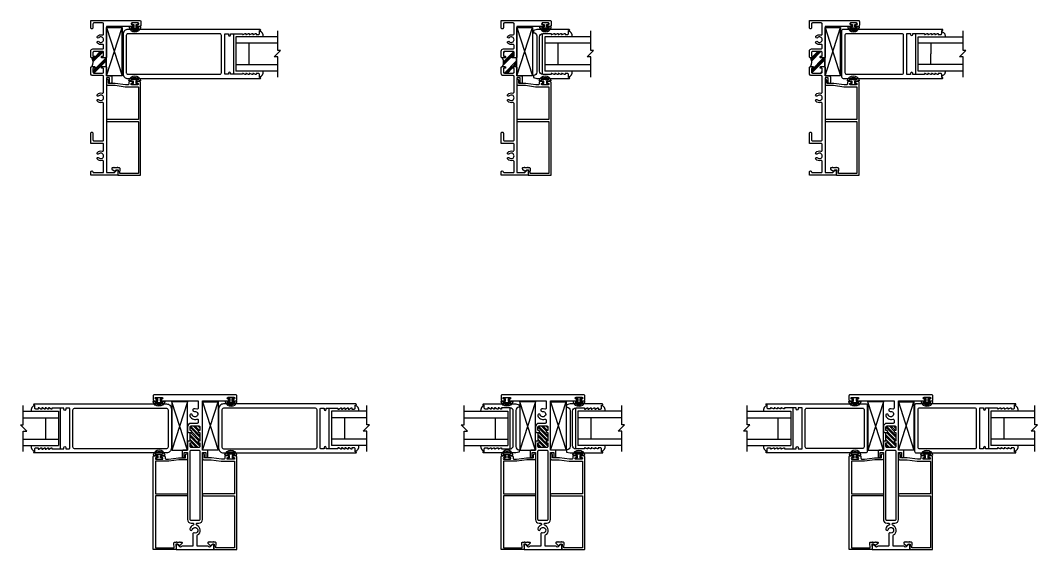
# Model space of a CAD drawing. Extents: x -8 to 56, y -99 to 66.
# Drawn here: x -7.72 to 21.85, y -17.83 to -2.45 of the extents above; entities that cross this region are included whole.
import ezdxf

# ---------------------------------------------------------------- set-up
doc = ezdxf.new("R2010")
doc.units = 0
doc.header["$MEASUREMENT"] = 0
doc.layers.get('0').update_dxf_attribs({"linetype": 'CONTINUOUS'})
for name, color, linetype in [('FRAME', 1, 'CONTINUOUS'), ('GEOMETRY', 1, 'CONTINUOUS'), ('GLASS', 7, 'CONTINUOUS'), ('GLASS-VINYL', 7, 'CONTINUOUS'), ('MISC.', 7, 'CONTINUOUS'), ('SASH', 5, 'CONTINUOUS'), ('TEXT', 7, 'CONTINUOUS'), ('VENT', 5, 'CONTINUOUS')]:
    doc.layers.add(name, color=color, linetype=linetype)

# ---------------------------------------------------------------- blocks, each defined once
blk = doc.blocks.new('3005 Std Lock Stile')
for points in [[(-2.609, 0.565), (-2.629, 0.565), (-2.689, 0.595), (-2.709, 0.595), (-2.709, 0.565), (-2.729, 0.565), (-2.789, 0.595), (-2.809, 0.595), (-2.809, 0.565), (-2.878, 0.565, -0.414214), (-2.909, 0.596), (-2.909, 0.681), (-2.929, 0.681, -0.999996), (-2.929, 0.713), (-2.909, 0.713), (-0.046, 0.713, -0.414214), (0, 0.667), (0, -0.667, -0.414214), (-0.046, -0.713), (-2.909, -0.713), (-2.929, -0.713, -0.999996), (-2.929, -0.681), (-2.909, -0.681), (-2.909, -0.596, -0.414214), (-2.878, -0.565), (-2.809, -0.565), (-2.809, -0.595), (-2.789, -0.595), (-2.729, -0.565), (-2.709, -0.565), (-2.709, -0.595), (-2.689, -0.595), (-2.629, -0.565), (-2.609, -0.565), (-2.609, -0.595), (-2.589, -0.595), (-2.529, -0.565), (-2.509, -0.565), (-2.509, -0.595), (-2.489, -0.595), (-2.429, -0.565), (-2.409, -0.565), (-2.409, -0.595), (-2.066, -0.595), (-2.066, -0.563, -1.000005), (-2.004, -0.563), (-2.004, -0.595), (-1.894, -0.595), (-1.894, 0.595), (-2.004, 0.595), (-2.004, 0.563, -0.999996), (-2.066, 0.563), (-2.066, 0.595), (-2.409, 0.595), (-2.409, 0.565), (-2.429, 0.565), (-2.489, 0.595), (-2.509, 0.595), (-2.509, 0.565), (-2.529, 0.565), (-2.589, 0.595), (-2.609, 0.595)], [(-0.14, 0.588, -0.414214), (-0.094, 0.542), (-0.094, -0.542, -0.414214), (-0.14, -0.588), (-1.754, -0.588, -0.414214), (-1.8, -0.542), (-1.8, 0.542, -0.414214), (-1.754, 0.588)]]:
    blk.add_lwpolyline(points, format="xyb", close=True)
blk = doc.blocks.new('3767 LEADSILE')
for points in [[(3.769, -0.597), (3.749, -0.597), (3.689, -0.565), (3.669, -0.565), (3.669, -0.597), (3.649, -0.597), (3.589, -0.565), (3.569, -0.565), (3.569, -0.597), (3.549, -0.597), (3.489, -0.565), (3.469, -0.565), (3.469, -0.588), (3.126, -0.588), (3.126, -0.556, 1), (3.064, -0.556), (3.064, -0.588), (2.969, -0.588, -0.414214), (2.954, -0.573), (2.954, 0.573, -0.414214), (2.969, 0.588), (3.064, 0.588), (3.064, 0.556, 1), (3.126, 0.556), (3.126, 0.588), (3.469, 0.588), (3.469, 0.565), (3.489, 0.565), (3.549, 0.597), (3.569, 0.597), (3.569, 0.565), (3.589, 0.565), (3.649, 0.597), (3.669, 0.597), (3.669, 0.565), (3.689, 0.565), (3.749, 0.597), (3.769, 0.597), (3.769, 0.565), (3.789, 0.565), (3.849, 0.597), (3.869, 0.597), (3.869, 0.565), (3.938, 0.565, 0.414214), (3.969, 0.596), (3.969, 0.681), (3.989, 0.681, 1), (3.989, 0.713), (0.14, 0.713, 0.414214), (0, 0.573), (0, -0.573, 0.414214), (0.14, -0.713), (3.989, -0.713, 1), (3.989, -0.681), (3.969, -0.681), (3.969, -0.596, 0.414214), (3.938, -0.565), (3.869, -0.565), (3.869, -0.597), (3.849, -0.597), (3.789, -0.565), (3.769, -0.565)], [(2.814, -0.588, 0.414214), (2.86, -0.542), (2.86, 0.542, 0.414214), (2.814, 0.588), (0.14, 0.588, 0.414214), (0.094, 0.542), (0.094, -0.542, 0.414214), (0.14, -0.588)]]:
    blk.add_lwpolyline(points, format="xyb", close=True)
blk = doc.blocks.new('3008 FIXED STILE')
blk.add_lwpolyline([(-1.038, 0.713), (-1.002, 0.713), (-0.1, 0.713), (0, 0.686), (0, 0.619), (-0.006, 0.619, 0.414214), (-0.1, 0.525), (-0.1, -0.525, 0.414214), (-0.006, -0.619), (0, -0.619), (0, -0.686), (-0.1, -0.713), (-1.038, -0.713, -0.999996), (-1.038, -0.681), (-1.018, -0.681), (-1.018, -0.596, -0.414214), (-0.987, -0.565), (-0.918, -0.565), (-0.918, -0.595), (-0.898, -0.595), (-0.838, -0.565), (-0.818, -0.565), (-0.818, -0.595), (-0.798, -0.595), (-0.738, -0.565), (-0.718, -0.565), (-0.718, -0.595), (-0.698, -0.595), (-0.638, -0.565), (-0.618, -0.565), (-0.618, -0.595), (-0.598, -0.595), (-0.538, -0.565), (-0.518, -0.565), (-0.518, -0.595), (-0.269, -0.595, 0.414214), (-0.175, -0.501), (-0.175, 0.501, 0.414214), (-0.269, 0.595), (-0.518, 0.595), (-0.518, 0.565), (-0.538, 0.565), (-0.598, 0.595), (-0.618, 0.595), (-0.618, 0.565), (-0.638, 0.565), (-0.698, 0.595), (-0.718, 0.595), (-0.718, 0.565), (-0.738, 0.565), (-0.798, 0.595), (-0.818, 0.595), (-0.818, 0.565), (-0.838, 0.565), (-0.898, 0.595), (-0.918, 0.595), (-0.918, 0.565), (-0.987, 0.565, -0.414214), (-1.018, 0.596), (-1.018, 0.681), (-1.038, 0.681, -0.999996), (-1.038, 0.713)], format="xyb")
blk = doc.blocks.new('25031')
at = {"layer": 'GEOMETRY', "color": 5}
for p, q in [((-0.035, 0.042), (-0.09, 0.042)), ((-0.09, 0.042), (-0.09, 0)), ((-0.09, 0), (0.09, 0)), ((-0.035, 0.112), (-0.035, 0.042)), ((0.035, 0.042), (0.035, 0.112)), ((0.09, 0.042), (0.035, 0.042)), ((0.09, 0), (0.09, 0.042))]:
    blk.add_line(p, q, dxfattribs=at)
for centre, radius, start, end in [((-0.16, 0.126), 0.01, 165.8685, 267.1063), ((0, 0.086), 0.175, 14.1622, 165.8685), ((0, 3.29), 3.179, 267.1063, 269.3654), ((0, 0.086), 0.135, 30.4808, 149.5259), ((0, 3.29), 3.139, 267.8759, 269.9963), ((0.005, 3.056), 2.904, 269.9005, 272.1922), ((0.005, 3.056), 2.944, 270.5829, 273.0223), ((0.16, 0.126), 0.01, 273.0223, 14.1622)]:
    blk.add_arc(centre, radius, start, end, dxfattribs=at)
blk = doc.blocks.new('3809 BLOCK FRAME')
h = blk.add_hatch()
h.set_pattern_fill('PLAST', color=256, angle=45, style=0)
h.set_pattern_definition([(45, (-4.25098, -6.643), (-0.176777, 0.176777), []), (45, (-4.27308, -6.6209), (-0.176777, 0.176777), []), (45, (-4.29517, -6.5988), (-0.176777, 0.176777), [])])
edge = h.paths.add_edge_path()
edge.add_arc((-0.937, 0.093), 0.031, 270, 360, ccw=False)
edge.add_line((-0.937, 0.062), (-1.033, 0.062))
edge.add_arc((-1.033, 0.072), 0.01, 180, 270, ccw=False)
edge.add_line((-1.043, 0.072), (-1.043, 0.103))
edge.add_arc((-1.068, 0.103), 0.025, 360, 450)
edge.add_arc((-1.068, 0.103), 0.025, 90, 180)
edge.add_line((-1.093, 0.103), (-1.093, 0.031))
edge.add_arc((-1.218, -0.221), 0.281, 63.5092, 116.4908)
edge.add_line((-1.344, 0.031), (-1.344, 0.103))
edge.add_arc((-1.369, 0.103), 0.025, 0, 90)
edge.add_arc((-1.369, 0.103), 0.025, 90, 180)
edge.add_line((-1.394, 0.103), (-1.394, 0.072))
edge.add_arc((-1.404, 0.072), 0.01, 270, 360, ccw=False)
edge.add_line((-1.404, 0.062), (-1.5, 0.062))
edge.add_arc((-1.5, 0.093), 0.031, 180, 270, ccw=False)
edge.add_line((-1.531, 0.093), (-1.531, 0.343))
edge.add_arc((-1.5, 0.343), 0.031, 90, 180, ccw=False)
edge.add_line((-1.5, 0.374), (-1.404, 0.374))
edge.add_arc((-1.404, 0.364), 0.01, 0, 90, ccw=False)
edge.add_line((-1.394, 0.364), (-1.394, 0.333))
edge.add_arc((-1.369, 0.333), 0.025, 180, 270)
edge.add_arc((-1.369, 0.333), 0.025, 270, 360)
edge.add_line((-1.344, 0.333), (-1.344, 0.439))
edge.add_line((-1.344, 0.439), (-1.093, 0.439))
edge.add_line((-1.093, 0.439), (-1.093, 0.333))
edge.add_arc((-1.068, 0.333), 0.025, 180, 270)
edge.add_arc((-1.068, 0.333), 0.025, 270, 360)
edge.add_line((-1.043, 0.333), (-1.043, 0.364))
edge.add_arc((-1.033, 0.364), 0.01, 90, 180, ccw=False)
edge.add_line((-1.033, 0.374), (-0.937, 0.374))
edge.add_arc((-0.937, 0.343), 0.031, 0, 90, ccw=False)
edge.add_line((-0.906, 0.343), (-0.906, 0.093))
blk.add_line((-1.093, 0.439), (-1.344, 0.439))
for points in [[(-1.093, 0.439), (-1.093, 0.333, 0.414214), (-1.068, 0.308, 0.414214), (-1.043, 0.333), (-1.043, 0.364, -0.414214), (-1.033, 0.374), (-0.937, 0.374, -0.414214), (-0.906, 0.343), (-0.906, 0.093, -0.414214), (-0.937, 0.062), (-1.033, 0.062, -0.414214), (-1.043, 0.072), (-1.043, 0.103, 0.414214), (-1.068, 0.128), (-1.068, 0.128, 0.414214), (-1.093, 0.103), (-1.093, 0.031, 0.414214), (-1.062, 0), (-0.893, 0, 0.414214), (-0.831, 0.062), (-0.831, 0.343, -0.414214), (-0.8, 0.374), (-0.729, 0.374, -0.5024), (-0.699, 0.334, 0.280293), (-0.661, 0.19, 0.498955), (-0.613, 0.198), (-0.613, 0.198, 0.334263), (-0.618, 0.235, -2.470836), (-0.506, 0.235, 0.334263), (-0.511, 0.198, 0.498955), (-0.463, 0.19, 0.280293), (-0.425, 0.334, -0.5024), (-0.395, 0.374), (-0.106, 0.374, -0.414214), (-0.075, 0.343), (-0.075, 0.093, -0.414214), (-0.106, 0.062), (-0.219, 0.062, 0.414214), (-0.25, 0.031, 0.414214), (-0.219, 0), (0, 0), (0, 1.423, 0.414214), (-0.031, 1.454), (-0.144, 1.454, 0.414214), (-0.175, 1.423), (-0.175, 1.371, 0.414214), (-0.15, 1.346), (-0.15, 1.346, 0.399638), (-0.125, 1.37, -0.399638), (-0.1, 1.394), (-0.1, 1.394, -0.414214), (-0.075, 1.369), (-0.075, 1.199, -0.414214), (-0.1, 1.174), (-0.1, 1.174, -0.399638), (-0.125, 1.198, 0.399638), (-0.15, 1.221, 0.414214), (-0.175, 1.196), (-0.175, 0.464, -0.414214), (-0.185, 0.454), (-1.078, 0.454), (-1.093, 0.439)], [(-1.344, 0.439), (-1.344, 0.439), (-1.359, 0.454), (-1.612, 0.454), (-1.612, 0.579, 0.414214), (-1.643, 0.61), (-1.799, 0.61, 0.414214), (-1.83, 0.579, 0.414214), (-1.799, 0.548), (-1.674, 0.548), (-1.674, 0.454), (-4.425, 0.454), (-4.425, 0.678, -0.198912), (-4.422, 0.685), (-4.343, 0.764, 0.668179), (-4.35, 0.781), (-4.49, 0.781, 0.414214), (-4.5, 0.771), (-4.5, 0.01, 0.414214), (-4.49, 0), (-4.406, 0, 0.414214), (-4.375, 0.031, 0.358249), (-4.4, 0.061, -0.358249), (-4.425, 0.092), (-4.425, 0.343, -0.414214), (-4.394, 0.374), (-4.105, 0.374, -0.5024), (-4.075, 0.334, 0.280293), (-4.037, 0.19, 0.498955), (-3.989, 0.198, 0.334263), (-3.994, 0.235, -2.470836), (-3.882, 0.235, 0.334263), (-3.887, 0.198, 0.498955), (-3.839, 0.19, 0.280293), (-3.801, 0.334, -0.5024), (-3.771, 0.374), (-3.606, 0.374, -0.414214), (-3.575, 0.343), (-3.575, 0), (-3.281, 0, 0.414214), (-3.25, 0.031, 0.414214), (-3.281, 0.062), (-3.469, 0.062, -0.414214), (-3.5, 0.093), (-3.5, 0.343, -0.414214), (-3.469, 0.374), (-2.417, 0.374, -0.5024), (-2.387, 0.334, 0.280293), (-2.349, 0.19, 0.498955), (-2.301, 0.198, 0.334263), (-2.306, 0.235, -2.470836), (-2.194, 0.235, 0.334263), (-2.199, 0.198, 0.498955), (-2.151, 0.19, 0.280293), (-2.113, 0.334, -0.5024), (-2.083, 0.374), (-1.637, 0.374, -0.414214), (-1.606, 0.343), (-1.606, 0.062, 0.414214), (-1.544, 0), (-1.375, 0, 0.414214), (-1.344, 0.031), (-1.344, 0.103, 0.414214), (-1.369, 0.128, 0.414214), (-1.394, 0.103), (-1.394, 0.072, -0.414214), (-1.404, 0.062), (-1.5, 0.062, -0.414214), (-1.531, 0.093), (-1.531, 0.343, -0.414214), (-1.5, 0.374), (-1.404, 0.374, -0.414214), (-1.394, 0.364), (-1.394, 0.333, 0.414214), (-1.369, 0.308, 0.414214), (-1.344, 0.333), (-1.344, 0.439)]]:
    blk.add_lwpolyline(points, format="xyb")
blk.add_arc((-1.218, -0.221), 0.281, 63.5092, 116.4908)

msp = doc.modelspace()

# ---------------------------------------------------------------- hatches: boundary and pattern name
h = msp.add_hatch()
h.set_pattern_fill('ANSI32', color=256, scale=0.25, angle=90, style=0)
h.set_pattern_definition([(135, (-21.25459, -23.12155), (-0.06629126, -0.06629126), []), (135, (-21.25459, -23.07736), (-0.06629126, -0.06629126), [])])
h.paths.add_polyline_path([(-2.501, -14.676), (-2.501, -14.425), (-2.526, -14.425, -1), (-2.526, -14.375), (-2.511, -14.375, 0.414214), (-2.501, -14.365), (-2.501, -14.269, 0.414214), (-2.532, -14.238), (-2.757, -14.238, 0.414214), (-2.788, -14.269), (-2.788, -14.365, 0.414214), (-2.778, -14.375), (-2.763, -14.375, -1), (-2.763, -14.425), (-2.798, -14.425), (-2.798, -14.676), (-2.763, -14.676, -1), (-2.763, -14.726), (-2.778, -14.726, 0.414214), (-2.788, -14.736), (-2.788, -14.832, 0.414214), (-2.757, -14.863), (-2.532, -14.863, 0.414214), (-2.501, -14.832), (-2.501, -14.736, 0.414214), (-2.511, -14.726), (-2.526, -14.726, -1), (-2.526, -14.676)])
h = msp.add_hatch()
h.set_pattern_fill('ANSI32', color=256, scale=0.25, angle=90, style=0)
h.set_pattern_definition([(135, (-11.141125, -23.12155), (-0.06629126, -0.06629126), []), (135, (-11.141125, -23.07736), (-0.06629126, -0.06629126), [])])
h.paths.add_polyline_path([(7.612, -14.676), (7.612, -14.425), (7.587, -14.425, -1), (7.587, -14.375), (7.602, -14.375, 0.414214), (7.612, -14.365), (7.612, -14.269, 0.414214), (7.581, -14.238), (7.356, -14.238, 0.414214), (7.325, -14.269), (7.325, -14.365, 0.414214), (7.335, -14.375), (7.35, -14.375, -1), (7.35, -14.425), (7.316, -14.425), (7.316, -14.676), (7.35, -14.676, -1), (7.35, -14.726), (7.335, -14.726, 0.414214), (7.325, -14.736), (7.325, -14.832, 0.414214), (7.356, -14.863), (7.581, -14.863, 0.414214), (7.612, -14.832), (7.612, -14.736, 0.414214), (7.602, -14.726), (7.587, -14.726, -1), (7.587, -14.676)])
h = msp.add_hatch()
h.set_pattern_fill('ANSI32', color=256, scale=0.25, angle=90, style=0)
h.set_pattern_definition([(135, (-1.02766, -23.12155), (-0.06629126, -0.06629126), []), (135, (-1.02766, -23.07736), (-0.06629126, -0.06629126), [])])
h.paths.add_polyline_path([(17.726, -14.676), (17.726, -14.425), (17.701, -14.425, -1), (17.701, -14.375), (17.716, -14.375, 0.414214), (17.726, -14.365), (17.726, -14.269, 0.414214), (17.695, -14.238), (17.47, -14.238, 0.414214), (17.439, -14.269), (17.439, -14.365, 0.414214), (17.449, -14.375), (17.464, -14.375, -1), (17.464, -14.425), (17.429, -14.425), (17.429, -14.676), (17.464, -14.676, -1), (17.464, -14.726), (17.449, -14.726, 0.414214), (17.439, -14.736), (17.439, -14.832, 0.414214), (17.47, -14.863), (17.695, -14.863, 0.414214), (17.726, -14.832), (17.726, -14.736, 0.414214), (17.716, -14.726), (17.701, -14.726, -1), (17.701, -14.676)])

# ---------------------------------------------------------------- linework, layer by layer
at = {"layer": 'FRAME'}
for points in [[(-4.299, -6.904), (-4.822, -6.904, -0.440011), (-4.832, -6.893), (-4.821, -6.772, 0.440011), (-4.852, -6.738), (-4.881, -6.738, -0.267949), (-4.889, -6.733, 0.57735), (-4.907, -6.733, -0.267949), (-4.915, -6.738), (-4.981, -6.738, -0.267949), (-4.989, -6.733, 0.57735), (-5.007, -6.733, -0.267949), (-5.015, -6.738), (-5.044, -6.738, 0.691708), (-5.058, -6.773), (-4.994, -6.829, 0.395486), (-4.966, -6.828), (-4.932, -6.794), (-4.879, -6.794), (-4.892, -6.943, 0.440011), (-4.882, -6.954), (-4.234, -6.954, 0.414214), (-4.224, -6.944), (-4.224, -4.26, 0.414214), (-4.255, -4.229), (-4.309, -4.229, 0.975), (-4.31, -4.279, -0.975), (-4.311, -4.329), (-4.481, -4.329, -0.975), (-4.483, -4.279, 0.975), (-4.484, -4.229), (-4.537, -4.229, 0.414214), (-4.568, -4.26), (-4.568, -4.298, -0.414214), (-4.599, -4.329), (-4.662, -4.329, -0.035412), (-4.667, -4.329), (-4.961, -4.285, 0.035412), (-4.973, -4.284), (-5.153, -4.284, -0.414214), (-5.163, -4.274), (-5.163, -4.202, 1), (-5.219, -4.202), (-5.219, -4.309, 0.414214), (-5.188, -4.34), (-4.973, -4.34, -0.035412), (-4.969, -4.34), (-4.675, -4.384, 0.035412), (-4.662, -4.385), (-4.299, -4.385, -0.414214), (-4.289, -4.395), (-4.289, -5.326, -0.414214), (-4.299, -5.336), (-5.191, -5.336, 1), (-5.191, -5.392), (-4.299, -5.392, -0.414214), (-4.289, -5.402), (-4.289, -6.894, -0.414214)], [(7.63, -6.904), (7.107, -6.904, -0.440011), (7.097, -6.893), (7.108, -6.772, 0.440011), (7.077, -6.738), (7.048, -6.738, -0.267949), (7.04, -6.733, 0.57735), (7.022, -6.733, -0.267949), (7.014, -6.738), (6.948, -6.738, -0.267949), (6.94, -6.733, 0.57735), (6.922, -6.733, -0.267949), (6.914, -6.738), (6.885, -6.738, 0.691708), (6.872, -6.773), (6.935, -6.829, 0.395486), (6.963, -6.828), (6.997, -6.794), (7.05, -6.794), (7.037, -6.943, 0.440011), (7.047, -6.954), (7.695, -6.954, 0.414214), (7.705, -6.944), (7.705, -4.26, 0.414214), (7.674, -4.229), (7.62, -4.229, 0.975), (7.619, -4.279, -0.975), (7.618, -4.329), (7.448, -4.329, -0.975), (7.446, -4.279, 0.975), (7.445, -4.229), (7.392, -4.229, 0.414214), (7.361, -4.26), (7.361, -4.298, -0.414214), (7.33, -4.329), (7.267, -4.329, -0.035412), (7.262, -4.329), (6.968, -4.285, 0.035412), (6.956, -4.284), (6.776, -4.284, -0.414214), (6.766, -4.274), (6.766, -4.202, 1), (6.71, -4.202), (6.71, -4.309, 0.414214), (6.741, -4.34), (6.956, -4.34, -0.035412), (6.96, -4.34), (7.254, -4.384, 0.035412), (7.267, -4.385), (7.63, -4.385, -0.414214), (7.64, -4.395), (7.64, -5.326, -0.414214), (7.63, -5.336), (6.738, -5.336, 1), (6.738, -5.392), (7.63, -5.392, -0.414214), (7.64, -5.402), (7.64, -6.894, -0.414214)], [(16.587, -6.904), (16.065, -6.904, -0.440011), (16.055, -6.893), (16.066, -6.772, 0.440011), (16.035, -6.738), (16.006, -6.738, -0.267949), (15.997, -6.733, 0.57735), (15.98, -6.733, -0.267949), (15.971, -6.738), (15.906, -6.738, -0.267949), (15.897, -6.733, 0.57735), (15.88, -6.733, -0.267949), (15.871, -6.738), (15.842, -6.738, 0.691708), (15.829, -6.773), (15.893, -6.829, 0.395486), (15.92, -6.828), (15.954, -6.794), (16.008, -6.794), (15.994, -6.943, 0.440011), (16.004, -6.954), (16.652, -6.954, 0.414214), (16.662, -6.944), (16.662, -4.26, 0.414214), (16.631, -4.229), (16.578, -4.229, 0.975), (16.577, -4.279, -0.975), (16.575, -4.329), (16.405, -4.329, -0.975), (16.404, -4.279, 0.975), (16.403, -4.229), (16.349, -4.229, 0.414214), (16.318, -4.26), (16.318, -4.298, -0.414214), (16.287, -4.329), (16.224, -4.329, -0.035412), (16.22, -4.329), (15.926, -4.285, 0.035412), (15.913, -4.284), (15.733, -4.284, -0.414214), (15.723, -4.274), (15.723, -4.202, 1), (15.667, -4.202), (15.667, -4.309, 0.414214), (15.698, -4.34), (15.913, -4.34, -0.035412), (15.918, -4.34), (16.212, -4.384, 0.035412), (16.224, -4.385), (16.587, -4.385, -0.414214), (16.597, -4.395), (16.597, -5.326, -0.414214), (16.587, -5.336), (15.695, -5.336, 1), (15.695, -5.392), (16.587, -5.392, -0.414214), (16.597, -5.402), (16.597, -6.894, -0.414214)], [(-1.457, -13.507, 0.414214), (-1.426, -13.476), (-1.426, -13.363, 0.414214), (-1.457, -13.332), (-2.645, -13.332), (-3.832, -13.332, 0.414214), (-3.863, -13.363), (-3.863, -13.476, 0.414214), (-3.832, -13.507), (-3.781, -13.507, 0.414214), (-3.756, -13.482, 0.399638), (-3.779, -13.457, -0.399638), (-3.803, -13.432), (-3.803, -13.432, -0.414214), (-3.778, -13.407), (-3.608, -13.407, -0.414214), (-3.583, -13.432), (-3.583, -13.432, -0.399638), (-3.607, -13.457, 0.399638), (-3.631, -13.482, 0.414214), (-3.606, -13.507), (-3.554, -13.507), (-2.551, -13.507), (-2.551, -13.718, -0.517938), (-2.593, -13.747, 0.142368), (-2.679, -13.742, 0.510157), (-2.703, -13.797), (-2.702, -13.798, 0.323599), (-2.663, -13.815, -2.284894), (-2.722, -13.918, 0.323599), (-2.757, -13.892), (-2.758, -13.892, 0.510157), (-2.794, -13.94, 0.42659), (-2.593, -14.041, -0.517938), (-2.551, -14.07), (-2.551, -14.132, -0.414214), (-2.582, -14.163), (-2.757, -14.163, 0.414214), (-2.863, -14.269), (-2.863, -14.394, 0.414214), (-2.832, -14.425), (-2.763, -14.425, 0.414214), (-2.738, -14.4, 0.414214), (-2.763, -14.375), (-2.778, -14.375, -0.414214), (-2.788, -14.365), (-2.788, -14.269, -0.414214), (-2.757, -14.238), (-2.532, -14.238, -0.414214), (-2.501, -14.269), (-2.501, -14.365, -0.414214), (-2.511, -14.375), (-2.526, -14.375, 0.414214), (-2.551, -14.4, 0.414214), (-2.526, -14.425), (-2.511, -14.425), (-2.501, -14.425), (-2.501, -14.676), (-2.511, -14.676), (-2.526, -14.676, 0.414214), (-2.551, -14.701, 0.414214), (-2.526, -14.726), (-2.511, -14.726, -0.414214), (-2.501, -14.736), (-2.501, -14.832, -0.414214), (-2.532, -14.863), (-2.757, -14.863, -0.414214), (-2.788, -14.832), (-2.788, -14.736, -0.414214), (-2.778, -14.726), (-2.763, -14.726, 0.414214), (-2.738, -14.701, 0.414214), (-2.763, -14.676), (-2.832, -14.676, 0.414214), (-2.863, -14.707), (-2.863, -14.934, -0.414214), (-2.873, -14.944), (-2.988, -14.944, 0.414214), (-3.019, -14.975), (-3.019, -15.131, 0.414214), (-2.988, -15.162, 0.414214), (-2.957, -15.131), (-2.957, -15.006), (-2.863, -15.006), (-2.863, -16.957, 0.414214), (-2.757, -17.063), (-2.713, -17.063, -0.414214), (-2.682, -17.094), (-2.682, -17.096, -0.308174), (-2.702, -17.125, 0.227368), (-2.794, -17.224, 0.502305), (-2.758, -17.272, 0.326072), (-2.722, -17.246, -2.386509), (-2.667, -17.348, 0.500407), (-2.707, -17.378), (-2.707, -17.722, -0.414214), (-2.717, -17.732), (-3.014, -17.732, 0.237131), (-3.039, -17.745, -0.457629), (-3.086, -17.748), (-3.156, -17.678, 0.668179), (-3.19, -17.692), (-3.19, -17.822, 0.414214), (-3.18, -17.832), (-2.645, -17.832), (-2.109, -17.832, 0.414214), (-2.099, -17.822), (-2.099, -17.692, 0.668179), (-2.133, -17.678), (-2.203, -17.748, -0.457629), (-2.25, -17.745, 0.237131), (-2.275, -17.732), (-2.572, -17.732, -0.414214), (-2.582, -17.722), (-2.582, -17.432, -0.267949), (-2.567, -17.405, 0.627979), (-2.588, -17.125, -0.308174), (-2.607, -17.096), (-2.607, -17.094, -0.414214), (-2.576, -17.063), (-2.532, -17.063, 0.414214), (-2.426, -16.957), (-2.426, -15.006), (-2.332, -15.006), (-2.332, -15.131, 0.414214), (-2.301, -15.162, 0.414214), (-2.27, -15.131), (-2.27, -14.975, 0.414214), (-2.301, -14.944), (-2.426, -14.944), (-2.426, -13.507), (-1.735, -13.507), (-1.684, -13.507, 0.414214), (-1.659, -13.482, 0.399638), (-1.682, -13.457, -0.399638), (-1.706, -13.432), (-1.706, -13.432, -0.414214), (-1.681, -13.407), (-1.511, -13.407, -0.414214), (-1.486, -13.432), (-1.486, -13.432, -0.399638), (-1.51, -13.457, 0.399638), (-1.534, -13.482), (-1.534, -13.482, 0.414214), (-1.509, -13.507)], [(8.656, -13.507, 0.414214), (8.687, -13.476), (8.687, -13.363, 0.414214), (8.656, -13.332), (7.469, -13.332), (6.281, -13.332, 0.414214), (6.25, -13.363), (6.25, -13.476, 0.414214), (6.281, -13.507), (6.333, -13.507, 0.414214), (6.358, -13.482, 0.399638), (6.334, -13.457, -0.399638), (6.31, -13.432), (6.31, -13.432, -0.414214), (6.335, -13.407), (6.505, -13.407, -0.414214), (6.53, -13.432), (6.53, -13.432, -0.399638), (6.507, -13.457, 0.399638), (6.483, -13.482, 0.414214), (6.508, -13.507), (6.559, -13.507), (7.562, -13.507), (7.562, -13.718, -0.517938), (7.521, -13.747, 0.142368), (7.434, -13.742, 0.510157), (7.411, -13.797), (7.411, -13.798, 0.323599), (7.451, -13.815, -2.284894), (7.391, -13.918, 0.323599), (7.357, -13.892), (7.356, -13.892, 0.510157), (7.32, -13.94, 0.42659), (7.521, -14.041, -0.517938), (7.562, -14.07), (7.562, -14.132, -0.414214), (7.531, -14.163), (7.356, -14.163, 0.414214), (7.25, -14.269), (7.25, -14.394, 0.414214), (7.281, -14.425), (7.35, -14.425, 0.414214), (7.375, -14.4, 0.414214), (7.35, -14.375), (7.335, -14.375, -0.414214), (7.325, -14.365), (7.325, -14.269, -0.414214), (7.356, -14.238), (7.581, -14.238, -0.414214), (7.612, -14.269), (7.612, -14.365, -0.414214), (7.602, -14.375), (7.587, -14.375, 0.414214), (7.562, -14.4, 0.414214), (7.587, -14.425), (7.602, -14.425), (7.612, -14.425), (7.612, -14.676), (7.602, -14.676), (7.587, -14.676, 0.414214), (7.562, -14.701, 0.414214), (7.587, -14.726), (7.602, -14.726, -0.414214), (7.612, -14.736), (7.612, -14.832, -0.414214), (7.581, -14.863), (7.356, -14.863, -0.414214), (7.325, -14.832), (7.325, -14.736, -0.414214), (7.335, -14.726), (7.35, -14.726, 0.414214), (7.375, -14.701, 0.414214), (7.35, -14.676), (7.281, -14.676, 0.414214), (7.25, -14.707), (7.25, -14.934, -0.414214), (7.24, -14.944), (7.125, -14.944, 0.414214), (7.094, -14.975), (7.094, -15.131, 0.414214), (7.125, -15.162, 0.414214), (7.156, -15.131), (7.156, -15.006), (7.25, -15.006), (7.25, -16.957, 0.414214), (7.356, -17.063), (7.4, -17.063, -0.414214), (7.431, -17.094), (7.431, -17.096, -0.308174), (7.412, -17.125, 0.227368), (7.32, -17.224, 0.502305), (7.356, -17.272, 0.326072), (7.391, -17.246, -2.386509), (7.446, -17.348, 0.500407), (7.406, -17.378), (7.406, -17.722, -0.414214), (7.396, -17.732), (7.099, -17.732, 0.237131), (7.074, -17.745, -0.457629), (7.028, -17.748), (6.957, -17.678, 0.668179), (6.923, -17.692), (6.923, -17.822, 0.414214), (6.933, -17.832), (7.469, -17.832), (8.004, -17.832, 0.414214), (8.014, -17.822), (8.014, -17.692, 0.668179), (7.98, -17.678), (7.91, -17.748, -0.457629), (7.863, -17.745, 0.237131), (7.838, -17.732), (7.541, -17.732, -0.414214), (7.531, -17.722), (7.531, -17.432, -0.267949), (7.547, -17.405, 0.627979), (7.526, -17.125, -0.308174), (7.506, -17.096), (7.506, -17.094, -0.414214), (7.537, -17.063), (7.581, -17.063, 0.414214), (7.687, -16.957), (7.687, -15.006), (7.781, -15.006), (7.781, -15.131, 0.414214), (7.812, -15.162, 0.414214), (7.843, -15.131), (7.843, -14.975, 0.414214), (7.812, -14.944), (7.687, -14.944), (7.687, -13.507), (8.378, -13.507), (8.43, -13.507, 0.414214), (8.455, -13.482, 0.399638), (8.431, -13.457, -0.399638), (8.407, -13.432), (8.407, -13.432, -0.414214), (8.432, -13.407), (8.602, -13.407, -0.414214), (8.627, -13.432), (8.627, -13.432, -0.399638), (8.604, -13.457, 0.399638), (8.58, -13.482), (8.58, -13.482, 0.414214), (8.605, -13.507)], [(18.77, -13.507, 0.414214), (18.801, -13.476), (18.801, -13.363, 0.414214), (18.77, -13.332), (17.582, -13.332), (16.395, -13.332, 0.414214), (16.364, -13.363), (16.364, -13.476, 0.414214), (16.395, -13.507), (16.446, -13.507, 0.414214), (16.471, -13.482, 0.399638), (16.448, -13.457, -0.399638), (16.424, -13.432), (16.424, -13.432, -0.414214), (16.449, -13.407), (16.619, -13.407, -0.414214), (16.644, -13.432), (16.644, -13.432, -0.399638), (16.62, -13.457, 0.399638), (16.596, -13.482, 0.414214), (16.621, -13.507), (16.673, -13.507), (17.676, -13.507), (17.676, -13.718, -0.517938), (17.634, -13.747, 0.142368), (17.547, -13.742, 0.510157), (17.524, -13.797), (17.525, -13.798, 0.323599), (17.564, -13.815, -2.284894), (17.505, -13.918, 0.323599), (17.47, -13.892), (17.469, -13.892, 0.510157), (17.433, -13.94, 0.42659), (17.634, -14.041, -0.517938), (17.676, -14.07), (17.676, -14.132, -0.414214), (17.645, -14.163), (17.47, -14.163, 0.414214), (17.364, -14.269), (17.364, -14.394, 0.414214), (17.395, -14.425), (17.464, -14.425, 0.414214), (17.489, -14.4, 0.414214), (17.464, -14.375), (17.449, -14.375, -0.414214), (17.439, -14.365), (17.439, -14.269, -0.414214), (17.47, -14.238), (17.695, -14.238, -0.414214), (17.726, -14.269), (17.726, -14.365, -0.414214), (17.716, -14.375), (17.701, -14.375, 0.414214), (17.676, -14.4, 0.414214), (17.701, -14.425), (17.716, -14.425), (17.726, -14.425), (17.726, -14.676), (17.716, -14.676), (17.701, -14.676, 0.414214), (17.676, -14.701, 0.414214), (17.701, -14.726), (17.716, -14.726, -0.414214), (17.726, -14.736), (17.726, -14.832, -0.414214), (17.695, -14.863), (17.47, -14.863, -0.414214), (17.439, -14.832), (17.439, -14.736, -0.414214), (17.449, -14.726), (17.464, -14.726, 0.414214), (17.489, -14.701, 0.414214), (17.464, -14.676), (17.395, -14.676, 0.414214), (17.364, -14.707), (17.364, -14.934, -0.414214), (17.354, -14.944), (17.239, -14.944, 0.414214), (17.208, -14.975), (17.208, -15.131, 0.414214), (17.239, -15.162, 0.414214), (17.27, -15.131), (17.27, -15.006), (17.364, -15.006), (17.364, -16.957, 0.414214), (17.47, -17.063), (17.514, -17.063, -0.414214), (17.545, -17.094), (17.545, -17.096, -0.308174), (17.525, -17.125, 0.227368), (17.433, -17.224, 0.502305), (17.469, -17.272, 0.326072), (17.505, -17.246, -2.386509), (17.559, -17.348, 0.500407), (17.52, -17.378), (17.52, -17.722, -0.414214), (17.51, -17.732), (17.213, -17.732, 0.237131), (17.188, -17.745, -0.457629), (17.141, -17.748), (17.071, -17.678, 0.668179), (17.037, -17.692), (17.037, -17.822, 0.414214), (17.047, -17.832), (17.582, -17.832), (18.118, -17.832, 0.414214), (18.128, -17.822), (18.128, -17.692, 0.668179), (18.094, -17.678), (18.024, -17.748, -0.457629), (17.977, -17.745, 0.237131), (17.952, -17.732), (17.655, -17.732, -0.414214), (17.645, -17.722), (17.645, -17.432, -0.267949), (17.66, -17.405, 0.627979), (17.639, -17.125, -0.308174), (17.62, -17.096), (17.62, -17.094, -0.414214), (17.651, -17.063), (17.695, -17.063, 0.414214), (17.801, -16.957), (17.801, -15.006), (17.895, -15.006), (17.895, -15.131, 0.414214), (17.926, -15.162, 0.414214), (17.957, -15.131), (17.957, -14.975, 0.414214), (17.926, -14.944), (17.801, -14.944), (17.801, -13.507), (18.492, -13.507), (18.543, -13.507, 0.414214), (18.568, -13.482, 0.399638), (18.545, -13.457, -0.399638), (18.521, -13.432), (18.521, -13.432, -0.414214), (18.546, -13.407), (18.716, -13.407, -0.414214), (18.741, -13.432), (18.741, -13.432, -0.399638), (18.717, -13.457, 0.399638), (18.693, -13.482), (18.693, -13.482, 0.414214), (18.718, -13.507)], [(-3.783, -17.782), (-3.261, -17.782, 0.440011), (-3.251, -17.771), (-3.261, -17.65, -0.440011), (-3.231, -17.616), (-3.202, -17.616, 0.267949), (-3.193, -17.611, -0.57735), (-3.176, -17.611, 0.267949), (-3.167, -17.616), (-3.102, -17.616, 0.267949), (-3.093, -17.611, -0.57735), (-3.076, -17.611, 0.267949), (-3.067, -17.616), (-3.038, -17.616, -0.691708), (-3.025, -17.651), (-3.089, -17.707, -0.395486), (-3.116, -17.706), (-3.15, -17.672), (-3.203, -17.672), (-3.19, -17.821, -0.440011), (-3.2, -17.832), (-3.848, -17.832, -0.414214), (-3.858, -17.822), (-3.858, -15.138, -0.414214), (-3.827, -15.107), (-3.774, -15.107, -0.975), (-3.772, -15.157, 0.975), (-3.771, -15.207), (-3.601, -15.207, 0.975), (-3.6, -15.157, -0.975), (-3.599, -15.107), (-3.545, -15.107, -0.414214), (-3.514, -15.138), (-3.514, -15.176, 0.414214), (-3.483, -15.207), (-3.42, -15.207, 0.035412), (-3.416, -15.207), (-3.121, -15.163, -0.035412), (-3.109, -15.162), (-2.929, -15.162, 0.414214), (-2.919, -15.152), (-2.919, -15.08, -1), (-2.863, -15.08), (-2.863, -15.187, -0.414214), (-2.894, -15.218), (-3.109, -15.218, 0.035412), (-3.114, -15.219), (-3.408, -15.262, -0.035412), (-3.42, -15.263), (-3.783, -15.263, 0.414214), (-3.793, -15.273), (-3.793, -16.204, 0.414214), (-3.783, -16.214), (-2.891, -16.214, -1), (-2.891, -16.27), (-3.783, -16.27, 0.414214), (-3.793, -16.28), (-3.793, -17.772, 0.414214)], [(-2.501, -16.957, -0.414214), (-2.532, -16.988), (-2.757, -16.988, -0.414214), (-2.788, -16.957), (-2.788, -14.969, -0.414214), (-2.757, -14.938), (-2.532, -14.938, -0.414214), (-2.501, -14.969)], [(-1.506, -17.782), (-2.029, -17.782, -0.440011), (-2.039, -17.771), (-2.028, -17.65, 0.440011), (-2.059, -17.616), (-2.088, -17.616, -0.267949), (-2.096, -17.611, 0.57735), (-2.114, -17.611, -0.267949), (-2.122, -17.616), (-2.188, -17.616, -0.267949), (-2.196, -17.611, 0.57735), (-2.214, -17.611, -0.267949), (-2.222, -17.616), (-2.251, -17.616, 0.691708), (-2.264, -17.651), (-2.201, -17.707, 0.395486), (-2.173, -17.706), (-2.139, -17.672), (-2.086, -17.672), (-2.099, -17.821, 0.440011), (-2.089, -17.832), (-1.441, -17.832, 0.414214), (-1.431, -17.822), (-1.431, -15.138, 0.414214), (-1.462, -15.107), (-1.516, -15.107, 0.975), (-1.517, -15.157, -0.975), (-1.518, -15.207), (-1.688, -15.207, -0.975), (-1.689, -15.157, 0.975), (-1.691, -15.107), (-1.744, -15.107, 0.414214), (-1.775, -15.138), (-1.775, -15.176, -0.414214), (-1.806, -15.207), (-1.869, -15.207, -0.035412), (-1.874, -15.207), (-2.168, -15.163, 0.035412), (-2.18, -15.162), (-2.36, -15.162, -0.414214), (-2.37, -15.152), (-2.37, -15.08, 1), (-2.426, -15.08), (-2.426, -15.187, 0.414214), (-2.395, -15.218), (-2.18, -15.218, -0.035412), (-2.176, -15.219), (-1.881, -15.262, 0.035412), (-1.869, -15.263), (-1.506, -15.263, -0.414214), (-1.496, -15.273), (-1.496, -16.204, -0.414214), (-1.506, -16.214), (-2.398, -16.214, 1), (-2.398, -16.27), (-1.506, -16.27, -0.414214), (-1.496, -16.28), (-1.496, -17.772, -0.414214)], [(6.33, -17.782), (6.853, -17.782, 0.440011), (6.863, -17.771), (6.852, -17.65, -0.440011), (6.883, -17.616), (6.912, -17.616, 0.267949), (6.92, -17.611, -0.57735), (6.938, -17.611, 0.267949), (6.946, -17.616), (7.012, -17.616, 0.267949), (7.02, -17.611, -0.57735), (7.038, -17.611, 0.267949), (7.046, -17.616), (7.075, -17.616, -0.691708), (7.089, -17.651), (7.025, -17.707, -0.395486), (6.997, -17.706), (6.963, -17.672), (6.91, -17.672), (6.923, -17.821, -0.440011), (6.913, -17.832), (6.265, -17.832, -0.414214), (6.255, -17.822), (6.255, -15.138, -0.414214), (6.286, -15.107), (6.34, -15.107, -0.975), (6.341, -15.157, 0.975), (6.342, -15.207), (6.512, -15.207, 0.975), (6.514, -15.157, -0.975), (6.515, -15.107), (6.568, -15.107, -0.414214), (6.599, -15.138), (6.599, -15.176, 0.414214), (6.63, -15.207), (6.693, -15.207, 0.035412), (6.698, -15.207), (6.992, -15.163, -0.035412), (7.004, -15.162), (7.184, -15.162, 0.414214), (7.194, -15.152), (7.194, -15.08, -1), (7.25, -15.08), (7.25, -15.187, -0.414214), (7.219, -15.218), (7.004, -15.218, 0.035412), (7, -15.219), (6.706, -15.262, -0.035412), (6.693, -15.263), (6.33, -15.263, 0.414214), (6.32, -15.273), (6.32, -16.204, 0.414214), (6.33, -16.214), (7.222, -16.214, -1), (7.222, -16.27), (6.33, -16.27, 0.414214), (6.32, -16.28), (6.32, -17.772, 0.414214)], [(7.612, -16.957, -0.414214), (7.581, -16.988), (7.356, -16.988, -0.414214), (7.325, -16.957), (7.325, -14.969, -0.414214), (7.356, -14.938), (7.581, -14.938, -0.414214), (7.612, -14.969)], [(8.607, -17.782), (8.085, -17.782, -0.440011), (8.075, -17.771), (8.086, -17.65, 0.440011), (8.055, -17.616), (8.026, -17.616, -0.267949), (8.017, -17.611, 0.57735), (8, -17.611, -0.267949), (7.991, -17.616), (7.926, -17.616, -0.267949), (7.917, -17.611, 0.57735), (7.9, -17.611, -0.267949), (7.891, -17.616), (7.862, -17.616, 0.691708), (7.849, -17.651), (7.913, -17.707, 0.395486), (7.94, -17.706), (7.974, -17.672), (8.027, -17.672), (8.014, -17.821, 0.440011), (8.024, -17.832), (8.672, -17.832, 0.414214), (8.682, -17.822), (8.682, -15.138, 0.414214), (8.651, -15.107), (8.598, -15.107, 0.975), (8.597, -15.157, -0.975), (8.595, -15.207), (8.425, -15.207, -0.975), (8.424, -15.157, 0.975), (8.423, -15.107), (8.369, -15.107, 0.414214), (8.338, -15.138), (8.338, -15.176, -0.414214), (8.307, -15.207), (8.244, -15.207, -0.035412), (8.24, -15.207), (7.946, -15.163, 0.035412), (7.933, -15.162), (7.753, -15.162, -0.414214), (7.743, -15.152), (7.743, -15.08, 1), (7.687, -15.08), (7.687, -15.187, 0.414214), (7.718, -15.218), (7.933, -15.218, -0.035412), (7.938, -15.219), (8.232, -15.262, 0.035412), (8.244, -15.263), (8.607, -15.263, -0.414214), (8.617, -15.273), (8.617, -16.204, -0.414214), (8.607, -16.214), (7.715, -16.214, 1), (7.715, -16.27), (8.607, -16.27, -0.414214), (8.617, -16.28), (8.617, -17.772, -0.414214)], [(16.444, -17.782), (16.966, -17.782, 0.440011), (16.976, -17.771), (16.966, -17.65, -0.440011), (16.996, -17.616), (17.025, -17.616, 0.267949), (17.034, -17.611, -0.57735), (17.051, -17.611, 0.267949), (17.06, -17.616), (17.125, -17.616, 0.267949), (17.134, -17.611, -0.57735), (17.151, -17.611, 0.267949), (17.16, -17.616), (17.189, -17.616, -0.691708), (17.202, -17.651), (17.138, -17.707, -0.395486), (17.111, -17.706), (17.077, -17.672), (17.024, -17.672), (17.037, -17.821, -0.440011), (17.027, -17.832), (16.379, -17.832, -0.414214), (16.369, -17.822), (16.369, -15.138, -0.414214), (16.4, -15.107), (16.453, -15.107, -0.975), (16.455, -15.157, 0.975), (16.456, -15.207), (16.626, -15.207, 0.975), (16.627, -15.157, -0.975), (16.628, -15.107), (16.682, -15.107, -0.414214), (16.713, -15.138), (16.713, -15.176, 0.414214), (16.744, -15.207), (16.807, -15.207, 0.035412), (16.811, -15.207), (17.105, -15.163, -0.035412), (17.118, -15.162), (17.298, -15.162, 0.414214), (17.308, -15.152), (17.308, -15.08, -1), (17.364, -15.08), (17.364, -15.187, -0.414214), (17.333, -15.218), (17.118, -15.218, 0.035412), (17.113, -15.219), (16.819, -15.262, -0.035412), (16.807, -15.263), (16.444, -15.263, 0.414214), (16.434, -15.273), (16.434, -16.204, 0.414214), (16.444, -16.214), (17.336, -16.214, -1), (17.336, -16.27), (16.444, -16.27, 0.414214), (16.434, -16.28), (16.434, -17.772, 0.414214)], [(17.726, -16.957, -0.414214), (17.695, -16.988), (17.47, -16.988, -0.414214), (17.439, -16.957), (17.439, -14.969, -0.414214), (17.47, -14.938), (17.695, -14.938, -0.414214), (17.726, -14.969)], [(18.721, -17.782), (18.198, -17.782, -0.440011), (18.188, -17.771), (18.199, -17.65, 0.440011), (18.168, -17.616), (18.139, -17.616, -0.267949), (18.131, -17.611, 0.57735), (18.113, -17.611, -0.267949), (18.105, -17.616), (18.039, -17.616, -0.267949), (18.031, -17.611, 0.57735), (18.013, -17.611, -0.267949), (18.005, -17.616), (17.976, -17.616, 0.691708), (17.963, -17.651), (18.026, -17.707, 0.395486), (18.054, -17.706), (18.088, -17.672), (18.141, -17.672), (18.128, -17.821, 0.440011), (18.138, -17.832), (18.786, -17.832, 0.414214), (18.796, -17.822), (18.796, -15.138, 0.414214), (18.765, -15.107), (18.711, -15.107, 0.975), (18.71, -15.157, -0.975), (18.709, -15.207), (18.539, -15.207, -0.975), (18.538, -15.157, 0.975), (18.536, -15.107), (18.483, -15.107, 0.414214), (18.452, -15.138), (18.452, -15.176, -0.414214), (18.421, -15.207), (18.358, -15.207, -0.035412), (18.353, -15.207), (18.059, -15.163, 0.035412), (18.047, -15.162), (17.867, -15.162, -0.414214), (17.857, -15.152), (17.857, -15.08, 1), (17.801, -15.08), (17.801, -15.187, 0.414214), (17.832, -15.218), (18.047, -15.218, -0.035412), (18.051, -15.219), (18.345, -15.262, 0.035412), (18.358, -15.263), (18.721, -15.263, -0.414214), (18.731, -15.273), (18.731, -16.204, -0.414214), (18.721, -16.214), (17.829, -16.214, 1), (17.829, -16.27), (18.721, -16.27, -0.414214), (18.731, -16.28), (18.731, -17.772, -0.414214)]]:
    msp.add_lwpolyline(points, format="xyb", close=True, dxfattribs=at)
at = {"layer": 'GLASS'}
for p, q in [((-5.219, -4.067), (-4.765, -2.658)), ((-5.219, -2.658), (-4.765, -4.067)), ((-5.219, -4.067), (-5.219, -2.658)), ((-5.219, -2.658), (-4.765, -2.658)), ((-4.765, -2.658), (-4.765, -4.067)), ((6.71, -2.658), (7.17, -2.658)), ((6.71, -4.067), (7.17, -2.658)), ((6.71, -2.658), (7.17, -4.067)), ((6.71, -4.067), (6.71, -2.658)), ((7.17, -2.658), (7.17, -4.067)), ((15.667, -2.658), (16.121, -2.658)), ((15.667, -4.067), (15.667, -2.658)), ((15.667, -2.658), (16.121, -4.067)), ((15.667, -4.067), (16.121, -2.658)), ((16.121, -2.658), (16.121, -4.067)), ((-4.765, -4.036), (-4.765, -2.681)), ((16.121, -4.036), (16.121, -2.681)), ((-4.765, -4.067), (-5.219, -4.067)), ((7.17, -4.067), (6.71, -4.067)), ((16.121, -4.067), (15.667, -4.067)), ((-2.863, -14.945), (-3.315, -13.537)), ((-2.863, -13.537), (-3.315, -14.945)), ((-2.863, -13.537), (-3.315, -13.537)), ((-2.863, -14.945), (-2.863, -13.537)), ((-2.426, -13.537), (-1.974, -14.945)), ((-2.426, -14.945), (-1.974, -13.537)), ((-2.426, -13.537), (-1.974, -13.537)), ((-2.426, -14.945), (-2.426, -13.537)), ((7.25, -13.537), (6.798, -13.537)), ((7.25, -13.537), (6.798, -14.945)), ((7.25, -14.945), (6.798, -13.537)), ((7.25, -14.945), (7.25, -13.537)), ((7.687, -13.537), (8.139, -13.537)), ((7.687, -14.945), (8.139, -13.537)), ((7.687, -13.537), (8.139, -14.945)), ((7.687, -14.945), (7.687, -13.537)), ((17.364, -13.537), (16.912, -13.537)), ((17.364, -13.537), (16.912, -14.945)), ((17.364, -14.945), (16.912, -13.537)), ((17.364, -14.945), (17.364, -13.537)), ((17.801, -13.537), (18.253, -13.537)), ((17.801, -14.945), (18.253, -13.537)), ((17.801, -13.537), (18.253, -14.945)), ((17.801, -14.945), (17.801, -13.537)), ((-3.315, -14.945), (-2.863, -14.945)), ((-1.974, -14.945), (-2.426, -14.945)), ((6.798, -14.945), (7.25, -14.945)), ((8.139, -14.945), (7.687, -14.945)), ((16.912, -14.945), (17.364, -14.945)), ((18.253, -14.945), (17.801, -14.945))]:
    msp.add_line(p, q, dxfattribs=at)
at = {"layer": 'GLASS', "color": 7}
for p, q in [((19.678, -3.116), (18.372, -3.116)), ((18.747, -3.116), (18.747, -3.429)), ((18.747, -3.741), (18.747, -3.429)), ((19.678, -3.741), (18.372, -3.741))]:
    msp.add_line(p, q, dxfattribs=at)
msp.add_lwpolyline([(19.678, -3.929), (18.372, -3.929), (18.372, -3.429), (18.372, -2.929), (19.678, -2.929)], dxfattribs=at)
at = {"layer": 'GLASS'}
for centre, start, end in [((19.051, -2.91), 350.759, 85.3773), ((19.051, -3.948), 274.6227, 9.241)]:
    msp.add_arc(centre, 0.116, start, end, dxfattribs=at)
at = {"layer": 'GLASS-VINYL', "color": 7}
for p, q in [((-1.519, -4.028), (-1.519, -2.838)), ((-1.454, -2.933), (-1.454, -3.933)), ((-0.241, -2.933), (-1.454, -2.933)), ((7.459, -4.028), (7.459, -2.838)), ((8.859, -2.933), (7.524, -2.933)), ((7.524, -2.933), (7.524, -3.933)), ((18.307, -4.024), (18.307, -2.834)), ((-0.241, -3.121), (-1.454, -3.121)), ((-1.079, -3.121), (-1.079, -3.746)), ((8.859, -3.121), (7.524, -3.121)), ((7.899, -3.121), (7.899, -3.746)), ((-0.241, -3.746), (-1.454, -3.746)), ((8.859, -3.746), (7.524, -3.746)), ((-0.241, -3.933), (-1.454, -3.933)), ((8.859, -3.933), (7.524, -3.933)), ((-7.637, -13.811), (-6.614, -13.811)), ((-6.614, -13.811), (-6.614, -14.811)), ((-6.549, -14.906), (-6.549, -13.716)), ((1.259, -14.906), (1.259, -13.716)), ((2.348, -13.811), (1.324, -13.811)), ((1.324, -13.811), (1.324, -14.811)), ((5.178, -13.811), (6.451, -13.811)), ((6.451, -13.811), (6.451, -14.811)), ((6.516, -14.906), (6.516, -13.716)), ((8.422, -14.906), (8.422, -13.716)), ((9.76, -13.811), (8.487, -13.811)), ((8.487, -13.811), (8.487, -14.811)), ((13.4, -13.811), (14.673, -13.811)), ((14.673, -13.811), (14.673, -14.811)), ((14.738, -14.906), (14.738, -13.716)), ((20.426, -14.906), (20.426, -13.716)), ((21.764, -13.811), (20.491, -13.811)), ((20.491, -13.811), (20.491, -14.811)), ((-7.637, -13.999), (-6.614, -13.999)), ((-6.989, -13.999), (-6.989, -14.624)), ((2.348, -13.999), (1.324, -13.999)), ((1.699, -13.999), (1.699, -14.624)), ((5.178, -13.999), (6.451, -13.999)), ((6.076, -13.999), (6.076, -14.624)), ((9.76, -13.999), (8.487, -13.999)), ((8.862, -13.999), (8.862, -14.624)), ((13.4, -13.999), (14.673, -13.999)), ((14.298, -13.999), (14.298, -14.624)), ((21.764, -13.999), (20.491, -13.999)), ((20.866, -13.999), (20.866, -14.624)), ((-7.637, -14.624), (-6.614, -14.624)), ((2.348, -14.624), (1.324, -14.624)), ((5.178, -14.624), (6.451, -14.624)), ((9.76, -14.624), (8.487, -14.624)), ((13.4, -14.624), (14.673, -14.624)), ((21.764, -14.624), (20.491, -14.624)), ((-7.637, -14.811), (-6.614, -14.811)), ((2.348, -14.811), (1.324, -14.811)), ((5.178, -14.811), (6.451, -14.811)), ((9.76, -14.811), (8.487, -14.811)), ((13.4, -14.811), (14.673, -14.811)), ((21.764, -14.811), (20.491, -14.811))]:
    msp.add_line(p, q, dxfattribs=at)
for centre, start, end in [((-0.812, -2.909), 350.7597, 72.6458), ((8.166, -2.909), 350.7597, 72.6458), ((-0.812, -3.958), 287.3542, 9.2403), ((8.166, -3.958), 287.3542, 9.2403), ((-7.256, -13.787), 107.3542, 189.2403), ((1.966, -13.787), 350.7597, 72.6458), ((5.809, -13.787), 107.3542, 189.2403), ((9.129, -13.787), 350.7597, 72.6458), ((14.031, -13.787), 107.3542, 189.2403), ((21.133, -13.787), 350.7597, 72.6458), ((-7.256, -14.836), 170.7597, 252.6458), ((1.966, -14.836), 287.3542, 9.2403), ((5.809, -14.836), 170.7597, 252.6458), ((9.129, -14.836), 287.3542, 9.2403), ((14.031, -14.836), 170.7597, 252.6458), ((21.133, -14.836), 287.3542, 9.2403)]:
    msp.add_arc(centre, 0.153, start, end, dxfattribs=at)
at = {"layer": 'MISC.'}
for points in [[(-0.241, -4.104), (-0.241, -3.515), (-0.342, -3.515), (-0.157, -3.331), (-0.241, -3.331), (-0.241, -2.763)], [(8.859, -4.104), (8.859, -3.515), (8.758, -3.515), (8.942, -3.331), (8.859, -3.331), (8.859, -2.763)], [(19.678, -4.1), (19.678, -3.511), (19.577, -3.511), (19.761, -3.326), (19.678, -3.326), (19.678, -2.759)], [(-7.637, -14.982), (-7.637, -14.393), (-7.536, -14.393), (-7.721, -14.209), (-7.637, -14.209), (-7.637, -13.641)], [(2.348, -14.982), (2.348, -14.393), (2.247, -14.393), (2.431, -14.209), (2.348, -14.209), (2.348, -13.641)], [(5.178, -14.982), (5.178, -14.393), (5.279, -14.393), (5.094, -14.209), (5.178, -14.209), (5.178, -13.641)], [(9.76, -14.982), (9.76, -14.393), (9.659, -14.393), (9.843, -14.209), (9.76, -14.209), (9.76, -13.641)], [(13.4, -14.982), (13.4, -14.393), (13.299, -14.393), (13.484, -14.209), (13.4, -14.209), (13.4, -13.641)], [(21.764, -14.982), (21.764, -14.393), (21.663, -14.393), (21.848, -14.209), (21.764, -14.209), (21.764, -13.641)]]:
    msp.add_lwpolyline(points, dxfattribs=at)
at = {"layer": 'TEXT'}
for p, q in [((-3.315, -13.537), (-3.315, -14.945)), ((-1.974, -13.537), (-1.974, -14.945)), ((6.798, -13.537), (6.798, -14.945)), ((8.139, -13.537), (8.139, -14.945)), ((16.912, -13.537), (16.912, -14.945)), ((18.253, -13.537), (18.253, -14.945)), ((-2.798, -14.425), (-2.798, -14.676)), ((7.316, -14.425), (7.316, -14.676)), ((17.429, -14.425), (17.429, -14.676))]:
    msp.add_line(p, q, dxfattribs=at)

# ---------------------------------------------------------------- block references
at = {"layer": 'FRAME', "xscale": -1, "rotation": 270}
for p in [(-5.673, -2.454), (6.256, -2.454), (15.213, -2.454)]:
    msp.add_blockref('3809 BLOCK FRAME', p, dxfattribs=at)
at = {"layer": 'SASH', "xscale": -1}
for p in [(7.193, -3.433), (8.156, -14.311)]:
    msp.add_blockref('3008 FIXED STILE', p, dxfattribs=at)
at = {"layer": 'SASH'}
msp.add_blockref('3008 FIXED STILE', (6.781, -14.311), dxfattribs=at)
at = {"layer": 'TEXT', "rotation": 180}
for p in [(-4.389, -2.529), (7.54, -2.529), (16.497, -2.529), (-1.596, -13.407), (8.517, -13.407), (18.631, -13.407)]:
    msp.add_blockref('25031', p, dxfattribs=at)
at = {"layer": 'TEXT', "xscale": -1}
for p in [(-4.396, -4.329), (7.533, -4.329), (16.49, -4.329), (-1.603, -15.207), (8.51, -15.207), (18.624, -15.207)]:
    msp.add_blockref('25031', p, dxfattribs=at)
at = {"layer": 'TEXT', "xscale": -1, "rotation": 180}
for p in [(-3.693, -13.407), (6.42, -13.407), (16.534, -13.407)]:
    msp.add_blockref('25031', p, dxfattribs=at)
at = {"layer": 'TEXT'}
for p in [(-3.686, -15.207), (6.427, -15.207), (16.541, -15.207)]:
    msp.add_blockref('25031', p, dxfattribs=at)
at = {"layer": 'VENT'}
for name, p in [('3767 LEADSILE', (-4.736, -3.433)), ('3767 LEADSILE', (-1.957, -14.311)), ('3005 Std Lock Stile', (16.895, -14.307))]:
    msp.add_blockref(name, p, dxfattribs=at)
at = {"layer": 'VENT', "xscale": -1}
for name, p in [('3005 Std Lock Stile', (16.151, -3.429)), ('3767 LEADSILE', (-3.332, -14.311)), ('3005 Std Lock Stile', (18.27, -14.307))]:
    msp.add_blockref(name, p, dxfattribs=at)

doc.saveas('drawing.dxf')
